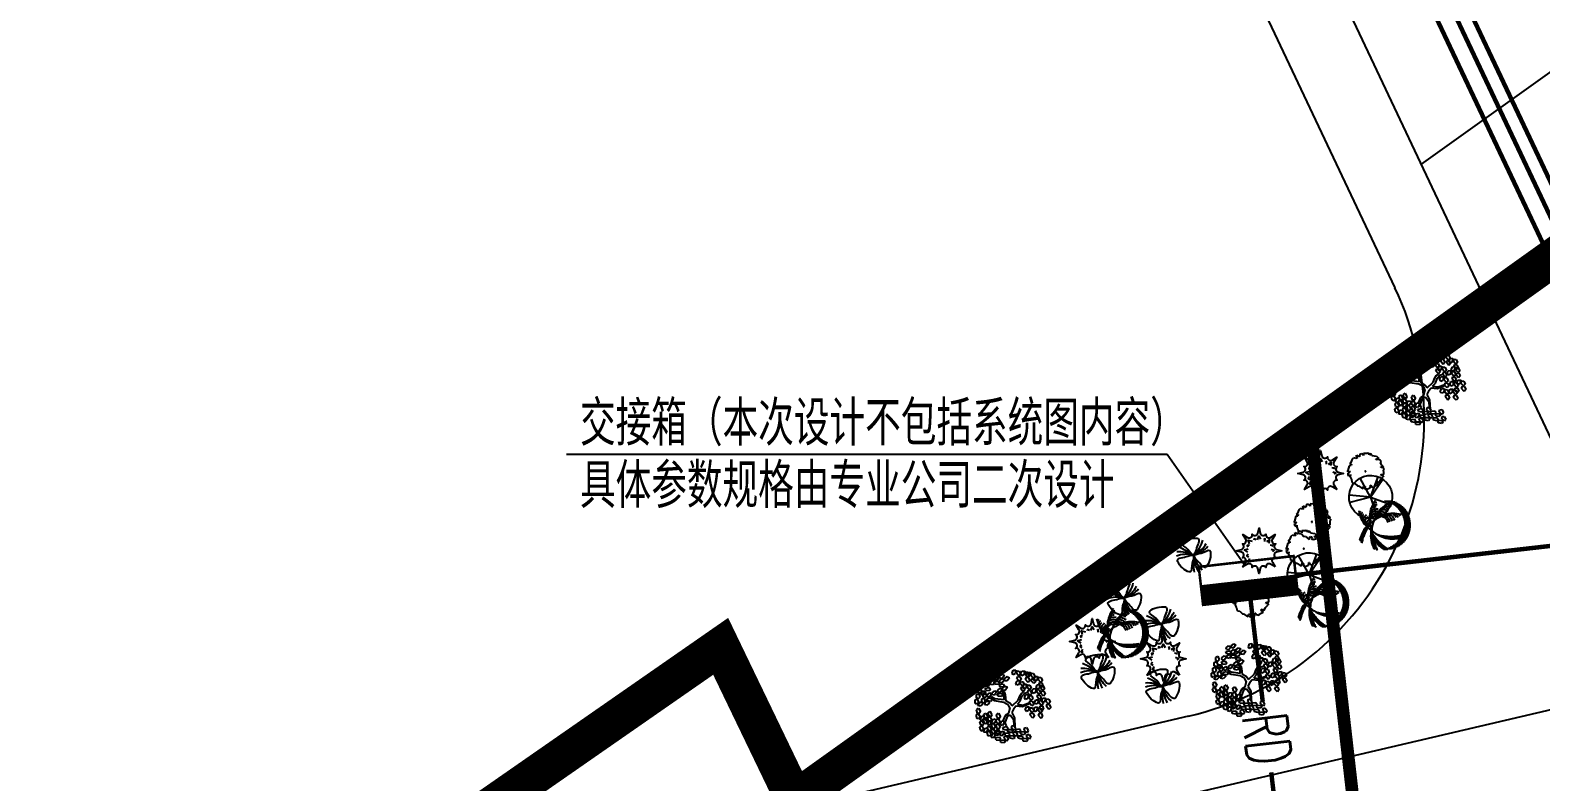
# Model space of a CAD drawing. Extents: x -809667 to 586099, y 3084146 to 3634412.
# Drawn here: x 381245.3 to 381304.7, y 3084237.2 to 3084266.7 of the extents above; entities that cross this region are included whole.
import ezdxf
from ezdxf.enums import TextEntityAlignment as Align

# ---------------------------------------------------------------- set-up
doc = ezdxf.new("R2010")
doc.units = 0
doc.header["$LTSCALE"] = 0.5
doc.header["$PDSIZE"] = 0.2
doc.linetypes.add('CONTINOUS', pattern=[0])
doc.layers.get('0').update_dxf_attribs({"linetype": 'CONTINUOUS'})
for name, color, linetype in [('A-S-TREE', 95, 'CONTINUOUS'), ('DIM-箱柜', 3, 'CONTINUOUS'), ('DIM-通讯', 3, 'CONTINUOUS'), ('EQUIP-箱柜', 3, 'CONTINUOUS'), ('TREE', 3, 'CONTINUOUS'), ('WIRE-动力', 2, 'CONTINUOUS'), ('WIRE-照明', 1, 'CONTINUOUS'), ('WIRE-通讯', 4, 'CONTINUOUS'), ('乔木', 84, 'CONTINUOUS'), ('文字', 7, 'CONTINUOUS'), ('树木', 94, 'CONTINUOUS')]:
    doc.layers.add(name, color=color, linetype=linetype)
doc.styles.add('_TEL_DIM', font='SIMPLEX', dxfattribs={"width": 0.8, "height": 3.5, "bigfont": 'HZTXT'})

# ---------------------------------------------------------------- blocks, each defined once
blk = doc.blocks.new('幌伞枫')
at = {"layer": '乔木', "color": 0}
for p, q in [((-677, 937), (-604, 995)), ((-670, 878), (-677, 937)), ((-604, 995), (-531, 966)), ((-531, 966), (-604, 870)), ((-531, 995), (-450, 1054)), ((-523, 937), (-531, 995)), ((-450, 929), (-523, 937)), ((-450, 1054), (-384, 1025)), ((-384, 1025), (-450, 929)), ((-384, 870), (-303, 937)), ((-303, 937), (-237, 900)), ((-9, 966), (27, 1054)), ((20, 915), (-9, 966)), ((86, 944), (20, 915)), ((27, 1054), (101, 1061)), ((101, 1061), (86, 944)), ((123, 966), (145, 1032)), ((196, 878), (123, 966)), ((145, 1032), (203, 1025)), ((247, 937), (196, 878)), ((203, 1025), (247, 937)), ((247, 937), (284, 1025)), ((284, 885), (247, 937)), ((284, 1025), (365, 1032)), ((350, 915), (284, 885)), ((365, 1032), (350, 915)), ((380, 937), (409, 1003)), ((460, 848), (380, 937)), ((409, 1003), (468, 995)), ((424, 900), (460, 988)), ((460, 988), (534, 995)), ((468, 995), (504, 900)), ((534, 995), (519, 878)), ((556, 900), (578, 966)), ((578, 966), (636, 959)), ((636, 959), (681, 870)), ((-1037, 489), (-971, 525)), ((-1037, 393), (-1037, 489)), ((-993, 643), (-927, 680)), ((-993, 548), (-993, 643)), ((-942, 518), (-993, 548)), ((-971, 525), (-934, 408)), ((-890, 570), (-942, 518)), ((-927, 680), (-890, 570)), ((-817, 518), (-699, 533)), ((-795, 445), (-817, 518)), ((-810, 628), (-736, 687)), ((-802, 570), (-810, 628)), ((-736, 562), (-802, 570)), ((-736, 687), (-663, 658)), ((-663, 658), (-736, 562)), ((-699, 533), (-663, 474)), ((-663, 474), (-699, 430)), ((-685, 826), (-567, 841)), ((-663, 753), (-685, 826)), ((-604, 870), (-670, 878)), ((-567, 738), (-663, 753)), ((-663, 687), (-582, 746)), ((-655, 628), (-663, 687)), ((-582, 614), (-655, 628)), ((-582, 746), (-516, 716)), ((-516, 716), (-582, 614)), ((-567, 841), (-531, 782)), ((-531, 782), (-567, 738)), ((-545, 709), (-428, 724)), ((-523, 636), (-545, 709)), ((-531, 819), (-457, 878)), ((-523, 760), (-531, 819)), ((-457, 746), (-523, 760)), ((-421, 621), (-523, 636)), ((-457, 878), (-391, 848)), ((-391, 848), (-457, 746)), ((-443, 452), (-369, 518)), ((-428, 724), (-384, 665)), ((-384, 665), (-421, 621)), ((-391, 628), (-274, 643)), ((-369, 555), (-391, 628)), ((-377, 819), (-384, 870)), ((-384, 738), (-310, 804)), ((-377, 680), (-384, 738)), ((-310, 804), (-377, 819)), ((-310, 672), (-377, 680)), ((-274, 548), (-369, 555)), ((-369, 518), (-296, 481)), ((-296, 481), (-369, 386)), ((-222, 377), (-311, 462)), ((-237, 900), (-310, 804)), ((-310, 804), (-237, 768)), ((-237, 768), (-310, 672)), ((-296, 511), (-215, 577)), ((-288, 452), (-296, 511)), ((-274, 643), (-237, 592)), ((-237, 592), (-274, 548)), ((-237, 797), (-156, 863)), ((-230, 738), (-237, 797)), ((-156, 731), (-230, 738)), ((-215, 577), (-149, 540)), ((-149, 540), (-215, 445)), ((-156, 863), (-90, 826)), ((-90, 826), (-156, 731)), ((108, 650), (145, 738)), ((137, 599), (108, 650)), ((137, 804), (167, 870)), ((211, 716), (137, 804)), ((203, 628), (137, 599)), ((145, 738), (218, 746)), ((167, 870), (225, 863)), ((218, 746), (203, 628)), ((262, 775), (211, 716)), ((225, 863), (262, 775)), ((240, 650), (262, 716)), ((313, 562), (240, 650)), ((255, 489), (284, 555)), ((328, 401), (255, 489)), ((262, 716), (321, 709)), ((284, 555), (336, 548)), ((306, 540), (350, 636)), ((343, 496), (306, 540)), ((365, 621), (313, 562)), ((321, 709), (365, 621)), ((380, 459), (328, 401)), ((336, 548), (380, 459)), ((409, 518), (343, 496)), ((350, 636), (424, 636)), ((402, 775), (424, 841)), ((475, 687), (402, 775)), ((424, 636), (409, 518)), ((453, 848), (424, 900)), ((424, 841), (482, 834)), ((446, 548), (468, 606)), ((519, 452), (446, 548)), ((519, 878), (453, 848)), ((504, 900), (460, 848)), ((468, 606), (526, 599)), ((526, 746), (475, 687)), ((482, 834), (526, 746)), ((570, 511), (519, 452)), ((526, 599), (570, 511)), ((629, 812), (556, 900)), ((570, 738), (600, 804)), ((644, 650), (570, 738)), ((592, 408), (629, 496)), ((600, 804), (658, 797)), ((681, 870), (629, 812)), ((629, 496), (710, 503)), ((695, 709), (644, 650)), ((651, 775), (688, 863)), ((681, 724), (651, 775)), ((658, 797), (695, 709)), ((747, 753), (681, 724)), ((688, 863), (761, 870)), ((710, 503), (695, 386)), ((717, 525), (754, 614)), ((747, 481), (717, 525)), ((725, 408), (754, 474)), ((761, 870), (747, 753)), ((813, 503), (747, 481)), ((754, 614), (827, 621)), ((754, 474), (813, 467)), ((783, 775), (805, 841)), ((857, 687), (783, 775)), ((798, 614), (827, 680)), ((871, 525), (798, 614)), ((805, 841), (864, 834)), ((827, 621), (813, 503)), ((813, 467), (849, 371)), ((827, 680), (886, 672)), ((849, 525), (871, 592)), ((923, 437), (849, 525)), ((908, 746), (857, 687)), ((864, 834), (908, 746)), ((871, 592), (930, 584)), ((923, 584), (871, 525)), ((886, 672), (923, 584)), ((974, 496), (923, 437)), ((930, 584), (974, 496)), ((-1125, 166), (-1059, 195)), ((-1125, 63), (-1125, 166)), ((-1074, 34), (-1125, 63)), ((-1081, 320), (-1015, 357)), ((-1081, 217), (-1081, 320)), ((-1030, 188), (-1081, 217)), ((-1022, 85), (-1074, 34)), ((-1059, 195), (-1022, 85)), ((-1044, -10), (-986, 92)), ((-986, 364), (-1037, 393)), ((-978, 239), (-1030, 188)), ((-1015, 357), (-978, 239)), ((-934, 408), (-986, 364)), ((-986, 92), (-912, 92)), ((-898, 34), (-971, -32)), ((-956, 320), (-898, 423)), ((-883, 291), (-956, 320)), ((-927, 195), (-861, 225)), ((-927, 92), (-927, 195)), ((-876, 63), (-927, 92)), ((-912, 92), (-898, 34)), ((-898, 423), (-824, 423)), ((-883, 349), (-817, 386)), ((-810, 364), (-883, 291)), ((-883, 247), (-883, 349)), ((-832, 217), (-883, 247)), ((-824, 114), (-876, 63)), ((-861, 225), (-824, 114)), ((-846, 19), (-788, 122)), ((-773, -3), (-846, 19)), ((-780, 269), (-832, 217)), ((-824, 423), (-810, 364)), ((-817, 386), (-780, 269)), ((-699, 430), (-795, 445)), ((-788, 122), (-714, 122)), ((-773, 203), (-655, 217)), ((-751, 129), (-773, 203)), ((-699, 63), (-773, -3)), ((-758, 313), (-685, 371)), ((-751, 254), (-758, 313)), ((-685, 247), (-751, 254)), ((-648, 114), (-751, 129)), ((-714, 122), (-699, 63)), ((-685, 371), (-619, 342)), ((-619, 342), (-685, 247)), ((-655, 217), (-611, 158)), ((-611, 158), (-648, 114)), ((-531, 129), (-641, 203)), ((-531, 195), (-633, 254)), ((-611, 371), (-531, 430)), ((-604, 313), (-611, 371)), ((-538, 305), (-604, 313)), ((-465, 401), (-538, 305)), ((-531, 430), (-465, 401)), ((-252, 158), (-531, 195)), ((-259, 85), (-531, 129)), ((-457, 342), (-332, 364)), ((-428, 276), (-457, 342)), ((-435, 393), (-443, 452)), ((-369, 386), (-435, 393)), ((-332, 261), (-428, 276)), ((-332, 364), (-296, 305)), ((-296, 305), (-332, 261)), ((-257, 346), (-327, 441)), ((-215, 445), (-288, 452)), ((-112, 4), (-259, 85)), ((-252, 158), (-257, 346)), ((-206, 307), (-222, 377)), ((-188, 124), (-206, 307)), ((-76, 63), (-188, 124)), ((-76, -84), (-112, 4)), ((-9, -18), (-76, 63)), ((-9, -18), (174, 151)), ((152, 26), (240, 122)), ((152, 26), (318, 4)), ((174, 151), (225, 276)), ((225, 276), (277, 357)), ((240, 122), (291, 261)), ((277, 357), (336, 393)), ((291, 261), (372, 364)), ((295, -42), (527, 53)), ((318, 4), (524, 78)), ((336, 393), (344, 419)), ((365, 225), (402, 313)), ((402, 173), (365, 225)), ((372, 364), (468, 393)), ((402, 313), (482, 320)), ((468, 203), (402, 173)), ((460, 386), (490, 452)), ((534, 291), (460, 386)), ((482, 320), (468, 203)), ((490, 452), (541, 445)), ((497, 225), (526, 291)), ((570, 136), (497, 225)), ((519, 63), (541, 129)), ((592, -25), (519, 63)), ((526, 291), (585, 283)), ((585, 349), (534, 291)), ((541, 445), (585, 349)), ((541, 129), (600, 122)), ((622, 188), (570, 136)), ((585, 283), (622, 188)), ((629, 357), (592, 408)), ((644, 34), (592, -25)), ((600, 122), (644, 34)), ((695, 386), (629, 357)), ((673, 70), (710, 166)), ((703, 26), (673, 70)), ((769, 48), (703, 26)), ((710, 166), (783, 166)), ((798, 320), (725, 408)), ((747, 247), (769, 313)), ((820, 158), (747, 247)), ((769, 313), (827, 305)), ((783, 166), (769, 48)), ((849, 371), (798, 320)), ((805, 78), (827, 144)), ((879, -18), (805, 78)), ((871, 217), (820, 158)), ((827, 305), (871, 217)), ((827, 144), (886, 136)), ((864, 364), (893, 430)), ((937, 276), (864, 364)), ((879, 122), (923, 210)), ((915, 78), (879, 122)), ((930, 41), (879, -18)), ((886, 136), (930, 41)), ((893, 430), (952, 423)), ((981, 100), (915, 78)), ((923, 210), (996, 217)), ((989, 335), (937, 276)), ((952, 423), (989, 335)), ((996, 217), (981, 100)), ((1011, 122), (1040, 188)), ((1092, 34), (1011, 122)), ((1033, -40), (1055, 26)), ((1040, 188), (1099, 180)), ((1055, 26), (1114, 19)), ((1143, 92), (1092, 34)), ((1099, 180), (1143, 92)), ((1114, 19), (1158, -69)), ((-1089, -304), (-1030, -253)), ((-1067, -399), (-1089, -304)), ((-1081, -142), (-1022, -91)), ((-1052, -238), (-1081, -142)), ((-1008, -414), (-1067, -399)), ((-1000, -253), (-1052, -238)), ((-971, -32), (-1044, -10)), ((-1030, -253), (-971, -355)), ((-1022, -91), (-964, -194)), ((-971, -355), (-1008, -414)), ((-964, -194), (-1000, -253)), ((-971, -451), (-934, -341)), ((-898, -465), (-971, -451)), ((-934, -341), (-868, -326)), ((-839, -377), (-898, -465)), ((-876, -443), (-817, -399)), ((-846, -539), (-876, -443)), ((-868, -326), (-839, -377)), ((-861, -282), (-802, -238)), ((-839, -385), (-861, -282)), ((-780, -399), (-839, -385)), ((-817, -399), (-758, -502)), ((-802, -238), (-744, -341)), ((-744, -341), (-780, -399)), ((-744, -392), (-685, -341)), ((-722, -487), (-744, -392)), ((-736, -231), (-677, -179)), ((-707, -326), (-736, -231)), ((-655, -348), (-707, -326)), ((-685, -341), (-626, -443)), ((-677, -179), (-619, -289)), ((-626, -443), (-663, -502)), ((-619, -289), (-655, -348)), ((-626, -539), (-589, -429)), ((-589, -429), (-523, -414)), ((-523, -414), (-494, -465)), ((-487, -451), (-428, -399)), ((-465, -546), (-487, -451)), ((-479, -289), (-421, -245)), ((-457, -385), (-479, -289)), ((-399, -407), (-457, -385)), ((-428, -399), (-369, -510)), ((-421, -245), (-362, -348)), ((-362, -348), (-399, -407)), ((-215, -311), (-285, -477)), ((-156, -341), (-230, -532)), ((-120, -253), (-215, -311)), ((-61, -304), (-156, -341)), ((-76, -84), (-120, -253)), ((-61, -304), (38, -431)), ((42, -98), (-20, -221)), ((-20, -221), (62, -380)), ((-9, -18), (-9, -18)), ((-9, -18), (-9, -18)), ((-9, -18), (-9, -18)), ((-9, -18), (-9, -18)), ((-9, -18), (-9, -18)), ((-9, -18), (-9, -18)), ((-9, -18), (-9, -18)), ((-9, -18), (-9, -18)), ((-9, -18), (-9, -18)), ((-9, -18), (-9, -18)), ((-9, -18), (-9, -18)), ((-9, -18), (-9, -18)), ((-9, -18), (-9, -18)), ((-9, -18), (-9, -18)), ((-9, -18), (-9, -18)), ((-9, -18), (-9, -18)), ((-9, -18), (-9, -18)), ((-9, -18), (-9, -18)), ((-9, -18), (-9, -18)), ((-9, -18), (-9, -18)), ((-9, -18), (-9, -18)), ((-9, -18), (-9, -18)), ((-9, -18), (-9, -18)), ((-9, -18), (-9, -18)), ((-9, -18), (-9, -18)), ((-9, -18), (-9, -18)), ((-9, -18), (-9, -18)), ((-9, -18), (-9, -18)), ((-9, -18), (-9, -18)), ((-9, -18), (-9, -18)), ((-9, -18), (-9, -18)), ((-9, -18), (-9, -18)), ((-9, -18), (-9, -18)), ((-9, -18), (-9, -18)), ((-9, -18), (-9, -18)), ((-9, -18), (-9, -18)), ((-9, -18), (-9, -18)), ((-9, -18), (-9, -18)), ((-9, -18), (-9, -18)), ((-9, -18), (-9, -18)), ((38, -431), (49, -612)), ((42, -98), (109, -22)), ((62, -380), (79, -664)), ((109, -22), (295, -42)), ((387, -142), (424, -47)), ((424, -187), (387, -142)), ((424, -47), (504, -47)), ((490, -165), (424, -187)), ((504, -47), (490, -165)), ((519, -135), (548, -76)), ((592, -231), (519, -135)), ((541, -297), (563, -231)), ((614, -392), (541, -297)), ((548, -76), (607, -84)), ((563, -231), (622, -238)), ((644, -172), (592, -231)), ((607, -84), (644, -172)), ((666, -333), (614, -392)), ((622, -238), (666, -333)), ((644, -150), (681, -62)), ((673, -201), (644, -150)), ((739, -172), (673, -201)), ((681, -62), (754, -54)), ((754, -54), (739, -172)), ((776, -150), (805, -84)), ((849, -238), (776, -150)), ((791, -311), (820, -245)), ((871, -399), (791, -311)), ((805, -84), (857, -91)), ((820, -84), (849, -18)), ((893, -172), (820, -84)), ((820, -245), (879, -253)), ((849, -18), (908, -25)), ((901, -187), (849, -238)), ((857, -91), (901, -187)), ((915, -341), (871, -399)), ((879, -253), (915, -341)), ((945, -120), (893, -172)), ((908, -25), (945, -120)), ((1106, -128), (1033, -40)), ((1158, -69), (1106, -128)), ((-986, -664), (-927, -620)), ((-964, -759), (-986, -664)), ((-978, -502), (-920, -458)), ((-956, -598), (-978, -502)), ((-912, -781), (-964, -759)), ((-898, -620), (-956, -598)), ((-927, -620), (-868, -722)), ((-920, -458), (-861, -561)), ((-868, -722), (-912, -781)), ((-861, -561), (-898, -620)), ((-868, -818), (-832, -700)), ((-795, -825), (-868, -818)), ((-795, -561), (-846, -539)), ((-832, -700), (-766, -686)), ((-758, -502), (-795, -561)), ((-744, -744), (-795, -825)), ((-766, -686), (-744, -744)), ((-766, -825), (-699, -774)), ((-736, -921), (-766, -825)), ((-751, -598), (-714, -480)), ((-677, -605), (-751, -598)), ((-751, -664), (-692, -620)), ((-729, -759), (-751, -664)), ((-670, -781), (-729, -759)), ((-663, -502), (-722, -487)), ((-714, -480), (-648, -465)), ((-699, -774), (-641, -884)), ((-692, -620), (-633, -722)), ((-641, -884), (-685, -935)), ((-626, -524), (-677, -605)), ((-633, -722), (-670, -781)), ((-648, -465), (-626, -524)), ((-641, -972), (-604, -862)), ((-633, -752), (-575, -708)), ((-611, -847), (-633, -752)), ((-553, -554), (-626, -539)), ((-626, -590), (-567, -546)), ((-597, -693), (-626, -590)), ((-553, -869), (-611, -847)), ((-604, -862), (-538, -847)), ((-545, -708), (-597, -693)), ((-575, -708), (-516, -810)), ((-567, -546), (-509, -649)), ((-516, -899), (-567, -987)), ((-494, -465), (-553, -554)), ((-516, -810), (-553, -869)), ((-509, -649), (-545, -708)), ((-538, -847), (-516, -899)), ((-516, -906), (-479, -788)), ((-443, -913), (-516, -906)), ((-494, -766), (-435, -715)), ((-472, -862), (-494, -766)), ((-487, -605), (-428, -554)), ((-457, -700), (-487, -605)), ((-479, -788), (-413, -781)), ((-413, -877), (-472, -862)), ((-413, -568), (-465, -546)), ((-406, -722), (-457, -700)), ((-384, -832), (-443, -913)), ((-435, -715), (-377, -818)), ((-428, -554), (-369, -664)), ((-369, -510), (-413, -568)), ((-413, -781), (-384, -832)), ((-377, -818), (-413, -877)), ((-369, -664), (-406, -722)), ((-377, -913), (-340, -803)), ((-369, -598), (-332, -487)), ((-296, -612), (-369, -598)), ((-340, -803), (-274, -788)), ((-332, -487), (-266, -473)), ((-244, -840), (-303, -928)), ((-244, -524), (-296, -612)), ((-288, -664), (-171, -649)), ((-266, -737), (-288, -664)), ((-274, -788), (-244, -840)), ((-266, -473), (-244, -524)), ((-171, -752), (-266, -737)), ((-230, -532), (-186, -627)), ((-230, -847), (-112, -840)), ((-208, -921), (-230, -847)), ((-171, -649), (-127, -708)), ((-127, -708), (-171, -752)), ((-142, -737), (-24, -730)), ((-127, -810), (-142, -737)), ((-24, -832), (-127, -810)), ((-112, -840), (-76, -891)), ((-76, -891), (-112, -935)), ((-24, -686), (-9, -620)), ((64, -766), (-24, -686)), ((-24, -730), (13, -788)), ((13, -788), (-24, -832)), ((-9, -620), (49, -612)), ((27, -869), (42, -803)), ((115, -950), (27, -869)), ((42, -803), (101, -803)), ((49, -612), (101, -700)), ((101, -700), (64, -766)), ((93, -730), (218, -715)), ((115, -803), (93, -730)), ((101, -803), (159, -884)), ((218, -818), (115, -803)), ((159, -884), (115, -950)), ((218, -715), (255, -774)), ((255, -774), (218, -818)), ((240, -803), (358, -796)), ((262, -877), (240, -803)), ((358, -891), (262, -877)), ((358, -752), (372, -686)), ((446, -832), (358, -752)), ((358, -796), (394, -847)), ((394, -847), (358, -891)), ((372, -686), (431, -678)), ((431, -678), (482, -766)), ((431, -950), (446, -884)), ((482, -766), (446, -832)), ((446, -884), (504, -884)), ((504, -884), (556, -965)), ((-685, -935), (-736, -921)), ((-567, -987), (-641, -972)), ((-509, -979), (-391, -965)), ((-487, -1053), (-509, -979)), ((-391, -1067), (-487, -1053)), ((-391, -965), (-354, -1023)), ((-354, -1023), (-391, -1067)), ((-303, -928), (-377, -913)), ((-362, -1053), (-244, -1045)), ((-347, -1126), (-362, -1053)), ((-244, -1141), (-347, -1126)), ((-252, -1001), (-230, -935)), ((-164, -1082), (-252, -1001)), ((-244, -1045), (-208, -1097)), ((-208, -1097), (-244, -1141)), ((-230, -935), (-178, -928)), ((-112, -935), (-208, -921)), ((-178, -928), (-120, -1016)), ((-120, -1016), (-164, -1082)), ((-90, -921), (27, -913)), ((-68, -994), (-90, -921)), ((27, -1016), (-68, -994)), ((27, -913), (71, -972)), ((71, -972), (27, -1016)), ((167, -928), (284, -921)), ((189, -1001), (167, -928)), ((284, -1023), (189, -1001)), ((284, -921), (328, -979)), ((328, -979), (284, -1023)), ((313, -1009), (431, -994)), ((328, -1082), (313, -1009)), ((431, -1097), (328, -1082)), ((519, -1031), (431, -950)), ((431, -994), (468, -1053)), ((468, -1053), (431, -1097)), ((556, -965), (519, -1031))]:
    blk.add_line(p, q, dxfattribs=at)
blk = doc.blocks.new('TREE1')
at = {"layer": 'A-S-TREE', "color": 0}
for p, q in [((-50, 23), (36, 4021)), ((-49, 22), (-3255, -2371)), ((-50, 23), (-3120, 2586)), ((-49, 23), (-2621, -3042)), ((-50, 23), (629, -3920)), ((-50, 23), (3590, -1636)), ((-50, 23), (3937, -304))]:
    blk.add_line(p, q, dxfattribs=at)
blk.add_ellipse((-50, 22), major_axis=(4000, 0), ratio=0.9999998, dxfattribs=at)
blk = doc.blocks.new('T-7')
at = {"layer": 'TREE', "color": 8, "ltscale": 200, "xscale": 0.4020618556701031, "yscale": 0.4020618556701031, "zscale": 0.4020618556701031, "rotation": 199.2879054791862}
blk.add_blockref('TREE1', (4, 110), dxfattribs=at)
blk = doc.blocks.new('*E54')
at = {"layer": 'TREE', "color": 0}
blk.add_ellipse((-2.37, 3.56), major_axis=(2.7, 1.39), ratio=1, start_param=0.518575, end_param=0.519414, dxfattribs=at)
blk = doc.blocks.new('A$C4C586FE1')
at = {"layer": 'TREE', "color": 0}
for p, q in [((514, 2441), (288, 2276)), ((570, 2555), (514, 2441)), ((785, 2557), (585, 2566)), ((842, 2436), (785, 2557)), ((885, 2449), (842, 2436)), ((1100, 2801), (873, 2660)), ((873, 2660), (885, 2449)), ((1294, 2743), (1193, 2819)), ((1261, 2599), (1294, 2743)), ((1389, 2617), (1261, 2599)), ((1418, 2836), (1389, 2617)), ((1787, 2660), (1418, 2836)), ((1875, 2686), (1787, 2660)), ((2108, 2532), (1875, 2686)), ((2261, 2516), (2108, 2532)), ((2273, 2551), (2261, 2516)), ((2411, 2297), (2336, 2500)), ((173, 1443), (0, 1425)), ((0, 1425), (27, 1279)), ((6, 1547), (198, 1550)), ((171, 1878), (16, 1628)), ((27, 1279), (67, 1102)), ((208, 2079), (171, 1878)), ((198, 1550), (173, 1443)), ((330, 2136), (208, 2079)), ((288, 2276), (288, 2250)), ((288, 2250), (484, 2157)), ((422, 2031), (330, 2136)), ((484, 2157), (422, 2031)), ((2434, 2275), (2411, 2297)), ((2565, 2086), (2434, 2275)), ((2577, 1905), (2565, 2086)), ((2688, 2051), (2577, 1905)), ((2632, 1202), (2788, 1244)), ((2635, 1086), (2632, 1202)), ((2666, 1735), (2772, 1843)), ((2724, 1646), (2666, 1735)), ((2799, 1744), (2724, 1646)), ((2788, 1244), (2821, 1629)), ((67, 988), (67, 1102)), ((67, 988), (157, 906)), ((335, 852), (122, 842)), ((123, 841), (320, 727)), ((157, 906), (291, 931)), ((291, 931), (335, 852)), ((320, 727), (414, 564)), ((414, 564), (369, 464)), ((513, 326), (783, 402)), ((827, 368), (610, 253)), ((783, 402), (827, 368)), ((1176, 133), (821, 132)), ((1176, 133), (1302, 10)), ((1302, 10), (1413, 132)), ((1413, 132), (1432, 0)), ((1540, 5), (1587, 59)), ((1587, 59), (1859, 85)), ((1826, 254), (2000, 124)), ((1859, 85), (1826, 254)), ((2130, 415), (2352, 350)), ((2132, 192), (2130, 415)), ((2275, 501), (2371, 599)), ((2419, 413), (2275, 501)), ((2371, 599), (2563, 580)), ((2775, 1105), (2635, 1086)), ((2643, 702), (2702, 978)), ((2702, 978), (2775, 1105))]:
    blk.add_line(p, q, dxfattribs=at)
at = {"layer": 'TREE', "color": 0, "extrusion": (0, 0, -1)}
for major_axis, start_param, end_param in [((1003, 1003), -1.4266291, -1.4132158), ((1003, 1003), -1.0118049, -0.9451144), ((1003, 1003), -0.1392478, -0.0819607), ((1003, 1003), 4.0179908, 4.0754248), ((839, 1144), 0.475418, 0.6338348), ((1003, 1003), 0.553886, 0.636541), ((839, 1143), 3.2004333, 3.3408831), ((839, 1144), 2.942836, 3.1151568), ((1003, 1003), 2.2703374, 2.3464274), ((1003, 1003), 1.8291007, 1.9341647), ((1003, 1003), 1.5734012, 1.6381533), ((1003, 1003), 1.3149332, 1.4176353)]:
    blk.add_ellipse((1418, 1418), major_axis=major_axis, ratio=1, start_param=start_param, end_param=end_param, dxfattribs=at)
at = {"layer": 'TREE', "color": 0, "linetype": 'Continuous'}
for start_param, end_param in [(0.0134102, 3.1550028), (3.1550028, 6.2965955)]:
    blk.add_ellipse((1466, 1447), major_axis=(19.2, 19.2), ratio=1, start_param=start_param, end_param=end_param, dxfattribs=at)
at = {"layer": 'TREE', "color": 8, "linetype": 'CONTINOUS', "extrusion": (0, 0, -1), "xscale": 467.4085850556439, "yscale": 467.4085850556439, "zscale": -467.4085850556439, "rotation": 278.9250190116231}
blk.add_blockref('*E54', (-2893, 66), dxfattribs=at)
blk = doc.blocks.new('红枫')
at = {"color": 0}
blk.add_lwpolyline([(1297, -1371), (924, -1143, 0.6654953), (552, -1412, 0.6654953), (98, -1485), (-4, -1910), (-107, -1485, 0.6654953), (-561, -1412, 0.6654953), (-933, -1143), (-1306, -1371), (-1078, -998, 0.6654953), (-1348, -625, 0.6654953), (-1420, -172), (-1845, -69), (-1420, 34, 0.6654953), (-1348, 487, 0.6654953), (-1078, 859), (-1306, 1233), (-933, 1005, 0.6654953), (-561, 1274, 0.6654953), (-107, 1347), (-4, 1772), (98, 1347, 0.6654953), (552, 1274, 0.6654953), (924, 1005), (1297, 1233), (1069, 859, 0.6654953), (1339, 487, 0.6654953), (1411, 34), (1836, -69), (1411, -172, 0.6654953), (1339, -625, 0.6654953), (1069, -998)], format="xyb", close=True, dxfattribs=at)
blk.add_lwpolyline([(1297, -1371), (924, -1143, 0.6654953), (552, -1412, 0.6654953), (98, -1485), (-4, -1910), (-107, -1485, 0.6654953), (-561, -1412, 0.6654953), (-933, -1143), (-1306, -1371), (-1078, -998, 0.6654953), (-1348, -625, 0.6654953), (-1420, -172), (-1845, -69), (-1420, 34, 0.6654953), (-1348, 487, 0.6654953), (-1078, 859), (-1306, 1233), (-933, 1005, 0.6654953), (-561, 1274, 0.6654953), (-107, 1347), (-4, 1772), (98, 1347, 0.6654953), (552, 1274, 0.6654953), (924, 1005), (1297, 1233), (1069, 859, 0.6654953), (1339, 487, 0.6654953), (1411, 34), (1836, -69), (1411, -172, 0.6654953), (1339, -625, 0.6654953), (1069, -998)], format="xyb", close=True, dxfattribs=at)
for points in [[(-885, 61), (-1188, -9), (-931, -172)], [(-783, 372), (-962, 364), (-908, 217)], [(-783, 497), (-869, 784), (-550, 714)], [(-231, 823), (-394, 901), (-417, 777)], [(-137, 808), (-20, 1111), (120, 855)], [(462, 676), (478, 886), (369, 808)], [(618, 676), (836, 808), (797, 528)], [(891, 411), (1085, 388), (1023, 271)], [(968, 69), (1218, -32), (1085, -141)], [(-892, -336), (-994, -484), (-846, -561)], [(-783, -678), (-892, -911), (-737, -896)]]:
    blk.add_lwpolyline(points, dxfattribs=at)
blk = doc.blocks.new('03')
at = {"layer": '树木', "color": 0}
for p, q in [((-0.186, 1.489), (-0.329, 1.199)), ((-0.148, 1.496), (-0.291, 1.208)), ((-0.112, 1.503), (-0.254, 1.215)), ((-0.076, 1.508), (-0.218, 1.221)), ((-0.04, 1.512), (-0.182, 1.225)), ((-0.005, 1.516), (-0.147, 1.229)), ((0.029, 1.518), (-0.112, 1.231)), ((0.063, 1.519), (-0.078, 1.232)), ((0.097, 1.519), (-0.045, 1.233)), ((0.13, 1.518), (-0.011, 1.232)), ((0.163, 1.516), (0.021, 1.231)), ((0.195, 1.513), (0.054, 1.229)), ((0.227, 1.51), (0.086, 1.225)), ((0.258, 1.506), (0.117, 1.221)), ((0.289, 1.501), (0.148, 1.217)), ((0.32, 1.495), (0.179, 1.211)), ((0.35, 1.488), (0.209, 1.205)), ((-0.875, 1.043), (-1.045, 0.699)), ((-0.794, 1.14), (-0.951, 0.823)), ((-0.728, 1.204), (-0.881, 0.896)), ((-0.86, 0.779), (-0.766, 0.877)), ((-0.67, 1.254), (-0.82, 0.951)), ((-0.769, 0.724), (-0.755, 0.744)), ((-0.616, 1.295), (-0.765, 0.994)), ((-0.755, 0.744), (-0.737, 0.761)), ((-0.737, 0.761), (-0.713, 0.779)), ((-0.566, 1.329), (-0.714, 1.031)), ((-0.713, 0.779), (-0.683, 0.8)), ((-0.518, 1.358), (-0.665, 1.062)), ((-0.472, 1.383), (-0.618, 1.088)), ((-0.428, 1.405), (-0.573, 1.111)), ((-0.385, 1.424), (-0.53, 1.131)), ((-0.343, 1.441), (-0.488, 1.149)), ((-0.303, 1.456), (-0.447, 1.164)), ((-0.263, 1.468), (-0.407, 1.178)), ((-0.224, 1.479), (-0.367, 1.189)), ((-0.337, 0.801), (-0.289, 0.833)), ((-0.302, 0.9), (-0.254, 0.932)), ((-0.289, 0.833), (-0.251, 0.857)), ((-0.271, 0.733), (-0.237, 0.751)), ((-0.254, 0.932), (-0.216, 0.957)), ((-0.251, 0.857), (-0.221, 0.874)), ((-0.237, 0.751), (-0.198, 0.763)), ((-0.221, 0.874), (-0.196, 0.885)), ((-0.216, 0.957), (-0.187, 0.974)), ((-0.198, 0.763), (-0.148, 0.77)), ((-0.197, 1.084), (-0.062, 1.101)), ((-0.196, 0.885), (-0.172, 0.891)), ((-0.187, 0.974), (-0.161, 0.985)), ((-0.172, 0.891), (-0.147, 0.893)), ((-0.161, 0.985), (-0.138, 0.991)), ((-0.148, 0.77), (-0.082, 0.775)), ((-0.147, 0.893), (-0.118, 0.892)), ((-0.138, 0.991), (-0.113, 0.992)), ((-0.118, 0.892), (-0.081, 0.889)), ((-0.113, 0.992), (-0.083, 0.991)), ((-0.083, 0.991), (-0.047, 0.988)), ((-0.082, 0.775), (0.003, 0.779)), ((0.38, 1.481), (0.239, 1.198)), ((0.409, 1.473), (0.269, 1.19)), ((0.438, 1.464), (0.298, 1.182)), ((0.467, 1.455), (0.327, 1.173)), ((0.496, 1.445), (0.356, 1.163)), ((0.524, 1.434), (0.384, 1.152)), ((0.552, 1.423), (0.412, 1.141)), ((0.579, 1.411), (0.44, 1.129)), ((0.606, 1.398), (0.467, 1.117)), ((0.633, 1.384), (0.494, 1.104)), ((0.66, 1.37), (0.521, 1.09)), ((0.686, 1.355), (0.547, 1.075)), ((0.712, 1.34), (0.573, 1.06)), ((0.737, 1.324), (0.598, 1.044)), ((0.762, 1.307), (0.624, 1.028)), ((0.787, 1.289), (0.649, 1.01)), ((0.811, 1.271), (0.673, 0.992)), ((0.835, 1.252), (0.697, 0.974)), ((0.859, 1.233), (0.721, 0.954)), ((0.883, 1.212), (0.745, 0.934)), ((0.906, 1.191), (0.768, 0.913)), ((0.928, 1.169), (0.791, 0.892)), ((0.95, 1.146), (0.813, 0.869)), ((0.972, 1.123), (0.835, 0.846)), ((0.994, 1.098), (0.857, 0.822)), ((1.015, 1.073), (0.878, 0.797)), ((1.035, 1.047), (0.899, 0.771)), ((1.055, 1.02), (0.919, 0.744)), ((1.075, 0.992), (0.939, 0.717)), ((1.094, 0.963), (0.958, 0.688)), ((1.112, 0.933), (0.977, 0.658)), ((1.13, 0.902), (0.995, 0.628)), ((1.148, 0.869), (1.012, 0.596)), ((1.165, 0.835), (1.029, 0.562)), ((1.181, 0.8), (1.046, 0.528)), ((1.196, 0.764), (1.061, 0.492)), ((-1.175, 0.191), (-1.137, 0.321)), ((-1.07, 0.184), (-1.066, 0.208)), ((-1.07, 0.157), (-1.07, 0.184)), ((-1.066, 0.123), (-1.07, 0.157)), ((-1.066, 0.208), (-1.058, 0.232)), ((-1.059, 0.078), (-1.066, 0.123)), ((-1.048, 0.021), (-1.059, 0.078)), ((-1.058, 0.232), (-1.045, 0.259)), ((-1.045, 0.259), (-1.028, 0.291)), ((-0.992, 0.113), (-0.988, 0.137)), ((-0.992, 0.086), (-0.992, 0.113)), ((-0.988, 0.052), (-0.992, 0.086)), ((-0.988, 0.137), (-0.98, 0.161)), ((-0.981, 0.007), (-0.988, 0.052)), ((-0.97, -0.05), (-0.981, 0.007)), ((-0.98, 0.161), (-0.967, 0.188)), ((-0.967, 0.188), (-0.95, 0.22)), ((-0.886, 0.022), (-0.881, 0.063)), ((-0.882, -0.016), (-0.886, 0.022)), ((-0.881, 0.063), (-0.867, 0.112)), ((-0.867, 0.112), (-0.846, 0.174)), ((-0.846, 0.174), (-0.816, 0.254)), ((-0.825, 0.57), (-0.808, 0.625)), ((-0.808, 0.625), (-0.795, 0.668)), ((-0.795, 0.668), (-0.782, 0.7)), ((-0.789, 0.471), (-0.772, 0.526)), ((-0.782, 0.7), (-0.769, 0.724)), ((-0.781, -0.035), (-0.776, 0.006)), ((-0.776, 0.006), (-0.763, 0.055)), ((-0.772, 0.526), (-0.759, 0.569)), ((-0.763, 0.055), (-0.741, 0.118)), ((-0.759, 0.569), (-0.746, 0.601)), ((-0.746, 0.601), (-0.733, 0.625)), ((-0.741, 0.118), (-0.711, 0.197)), ((-0.733, 0.625), (-0.719, 0.645)), ((-0.719, 0.645), (-0.701, 0.662)), ((-0.711, 0.308), (-0.708, 0.371)), ((-0.708, 0.371), (-0.704, 0.42)), ((-0.704, 0.42), (-0.696, 0.46)), ((-0.701, 0.662), (-0.677, 0.68)), ((-0.696, 0.46), (-0.681, 0.495)), ((-0.681, 0.495), (-0.658, 0.529)), ((-0.677, 0.68), (-0.647, 0.701)), ((-0.658, 0.529), (-0.623, 0.567)), ((-0.658, -0.001), (-0.636, 0.061)), ((-0.644, 0.21), (-0.642, 0.272)), ((-0.642, 0.272), (-0.637, 0.322)), ((-0.637, 0.322), (-0.629, 0.362)), ((-0.636, 0.061), (-0.606, 0.141)), ((-0.629, 0.362), (-0.615, 0.396)), ((-0.623, 0.567), (-0.576, 0.612)), ((-0.615, 0.396), (-0.591, 0.43)), ((-0.591, 0.43), (-0.557, 0.468)), ((-0.577, 0.111), (-0.575, 0.174)), ((-0.576, 0.612), (-0.512, 0.669)), ((-0.575, 0.174), (-0.571, 0.223)), ((-0.571, 0.223), (-0.563, 0.263)), ((-0.564, -0.042), (-0.542, 0.02)), ((-0.563, 0.263), (-0.548, 0.298)), ((-0.557, 0.468), (-0.509, 0.513)), ((-0.548, 0.298), (-0.525, 0.332)), ((-0.542, 0.02), (-0.512, 0.1)), ((-0.525, 0.332), (-0.49, 0.369)), ((-0.513, 0.031), (-0.511, 0.094)), ((-0.511, 0.094), (-0.507, 0.143)), ((-0.509, 0.513), (-0.445, 0.57)), ((-0.507, 0.143), (-0.498, 0.183)), ((-0.498, 0.183), (-0.484, 0.218)), ((-0.49, 0.369), (-0.442, 0.414)), ((-0.484, 0.218), (-0.46, 0.252)), ((-0.46, 0.252), (-0.426, 0.289)), ((-0.442, 0.414), (-0.379, 0.471)), ((-0.426, 0.289), (-0.378, 0.334)), ((-0.4, 0.285), (-0.358, 0.332)), ((-0.399, 0.387), (-0.358, 0.435)), ((-0.388, 0.506), (-0.347, 0.553)), ((-0.378, 0.625), (-0.337, 0.672)), ((-0.378, 0.334), (-0.314, 0.391)), ((-0.358, 0.435), (-0.323, 0.47)), ((-0.358, 0.332), (-0.324, 0.368)), ((-0.347, 0.553), (-0.313, 0.589)), ((-0.337, 0.672), (-0.302, 0.707)), ((-0.324, 0.368), (-0.292, 0.394)), ((-0.323, 0.47), (-0.292, 0.496)), ((-0.313, 0.589), (-0.281, 0.615)), ((-0.302, 0.707), (-0.271, 0.733)), ((-0.292, 0.496), (-0.259, 0.514)), ((-0.292, 0.394), (-0.259, 0.411)), ((-0.281, 0.615), (-0.248, 0.632)), ((-0.259, 0.514), (-0.219, 0.525)), ((-0.259, 0.411), (-0.219, 0.423)), ((-0.248, 0.632), (-0.208, 0.644)), ((-0.219, 0.525), (-0.169, 0.533)), ((-0.219, 0.423), (-0.169, 0.43)), ((-0.208, 0.644), (-0.158, 0.651)), ((-0.169, 0.533), (-0.103, 0.538)), ((-0.169, 0.43), (-0.104, 0.435)), ((-0.158, 0.651), (-0.092, 0.656)), ((-0.104, 0.435), (-0.018, 0.439)), ((-0.103, 0.538), (-0.018, 0.542)), ((-0.092, 0.656), (-0.007, 0.66)), ((1.211, 0.725), (1.076, 0.454)), ((1.224, 0.685), (1.09, 0.415)), ((1.237, 0.643), (1.103, 0.373)), ((1.248, 0.599), (1.115, 0.33)), ((1.259, 0.552), (1.126, 0.284)), ((1.267, 0.502), (1.135, 0.235)), ((1.256, 0.074), (1.135, -0.17)), ((1.274, 0.449), (1.143, 0.183)), ((1.273, 0.175), (1.147, -0.078)), ((1.279, 0.391), (1.149, 0.127)), ((1.282, 0.328), (1.152, 0.066)), ((1.28, 0.257), (1.152, -0.001)), ((-0.969, -0.678), (-1.039, -0.562)), ((-0.93, -0.537), (-0.942, -0.502)), ((-0.919, -0.564), (-0.93, -0.537)), ((-0.908, -0.586), (-0.919, -0.564)), ((-0.893, -0.606), (-0.908, -0.586)), ((-0.872, -0.624), (-0.893, -0.606)), ((-0.871, -0.055), (-0.882, -0.016)), ((-0.845, -0.645), (-0.872, -0.624)), ((-0.852, -0.1), (-0.871, -0.055)), ((-0.825, -0.157), (-0.852, -0.1)), ((-0.807, -0.67), (-0.845, -0.645)), ((-0.825, -0.529), (-0.837, -0.494)), ((-0.814, -0.556), (-0.825, -0.529)), ((-0.803, -0.578), (-0.814, -0.556)), ((-0.758, -0.701), (-0.807, -0.67)), ((-0.788, -0.597), (-0.803, -0.578)), ((-0.767, -0.616), (-0.788, -0.597)), ((-0.778, -0.072), (-0.781, -0.035)), ((-0.766, -0.112), (-0.778, -0.072)), ((-0.733, -0.449), (-0.77, -0.372)), ((-0.74, -0.637), (-0.767, -0.616)), ((-0.747, -0.157), (-0.766, -0.112)), ((-0.72, -0.214), (-0.747, -0.157)), ((-0.703, -0.661), (-0.74, -0.637)), ((-0.702, -0.507), (-0.733, -0.449)), ((-0.653, -0.692), (-0.703, -0.661)), ((-0.675, -0.55), (-0.702, -0.507)), ((-0.676, -0.091), (-0.671, -0.05)), ((-0.673, -0.129), (-0.676, -0.091)), ((-0.648, -0.582), (-0.675, -0.55)), ((-0.662, -0.168), (-0.673, -0.129)), ((-0.671, -0.05), (-0.658, -0.001)), ((-0.642, -0.214), (-0.662, -0.168)), ((-0.62, -0.411), (-0.658, -0.334)), ((-0.618, -0.605), (-0.648, -0.582)), ((-0.615, -0.27), (-0.642, -0.214)), ((-0.589, -0.469), (-0.62, -0.411)), ((-0.582, -0.623), (-0.618, -0.605)), ((-0.562, -0.512), (-0.589, -0.469)), ((-0.582, -0.132), (-0.577, -0.091)), ((-0.579, -0.17), (-0.582, -0.132)), ((-0.536, -0.64), (-0.582, -0.623)), ((-0.568, -0.209), (-0.579, -0.17)), ((-0.577, -0.091), (-0.564, -0.042)), ((-0.549, -0.255), (-0.568, -0.209)), ((-0.535, -0.543), (-0.562, -0.512)), ((-0.522, -0.311), (-0.549, -0.255)), ((-0.507, -0.373), (-0.545, -0.296)), ((-0.476, -0.659), (-0.536, -0.64)), ((-0.506, -0.567), (-0.535, -0.543)), ((-0.476, -0.431), (-0.507, -0.373)), ((-0.469, -0.585), (-0.506, -0.567)), ((-0.449, -0.474), (-0.476, -0.431)), ((-0.423, -0.602), (-0.469, -0.585)), ((-0.413, -0.332), (-0.451, -0.255)), ((-0.422, -0.505), (-0.449, -0.474)), ((-0.363, -0.621), (-0.423, -0.602)), ((-0.393, -0.529), (-0.422, -0.505)), ((-0.382, -0.39), (-0.413, -0.332)), ((-0.356, -0.547), (-0.393, -0.529)), ((-0.355, -0.433), (-0.382, -0.39)), ((-0.31, -0.564), (-0.356, -0.547)), ((-0.328, -0.465), (-0.355, -0.433)), ((-0.299, -0.488), (-0.328, -0.465)), ((-0.25, -0.583), (-0.31, -0.564)), ((-0.262, -0.506), (-0.299, -0.488)), ((-0.216, -0.524), (-0.262, -0.506)), ((-0.156, -0.542), (-0.216, -0.524)), ((1.213, -0.081), (1.117, -0.275))]:
    blk.add_line(p, q, dxfattribs=at)
for centre, radius, start, end in [((1.13, 1.067), 2.01, 184.59177, 196.25179), ((0.723, 0.392), 1.136, 157.14403, 178.02471), ((1.529, 0.053), 2.01, 145.48401, 157.14403), ((-1.695, 1.287), 2.564, 344.04936, 348.91028), ((-1.525, 1.295), 2.429, 341.99961, 346.93833), ((0.455, 1.367), 2.01, 212.16698, 223.827), ((0.29, 0.822), 1.136, 196.25179, 217.13248), ((1.471, 1.716), 2.616, 217.13248, 227.84647), ((2.203, 0.341), 2.616, 178.02471, 188.7387), ((-1.525, 1.295), 2.429, 320.66259, 328.38436), ((-1.695, 1.287), 2.564, 324.07016, 331.6293), ((-0.615, 0.978), 1.543, 310.31558, 321.69699), ((-0.949, 1.103), 1.865, 321.66163, 330.58291), ((-0.255, 0.733), 1.141, 313.36984, 333.29532), ((-1.525, 1.295), 2.429, 328.38436, 336.10612), ((-1.695, 1.287), 2.564, 331.6293, 339.18844), ((-0.615, 0.978), 1.543, 321.69699, 333.0784), ((-0.949, 1.103), 1.865, 330.58291, 340.60142), ((-1.525, 1.295), 2.429, 336.10612, 341.99961), ((-1.695, 1.287), 2.564, 339.18844, 344.04936), ((-0.615, 0.978), 1.543, 333.0784, 341.8041), ((-1.037, 1.127), 2.015, 333.29532, 346.12813), ((-0.949, 1.103), 1.865, 340.60142, 347.74902), ((-0.615, 0.978), 1.543, 341.8041, 348.66506), ((-0.719, 1.316), 2.01, 259.20069, 270.86071), ((-0.176, 0.762), 1.136, 223.827, 244.70769), ((-0.706, 0.442), 1.136, 270.86071, 291.7414), ((0.457, 2.1), 2.616, 244.70769, 255.42168), ((2.109, 0.327), 2.521, 188.7387, 199.65315), ((1.426, 0.349), 1.865, 199.02366, 207.94494), ((1.834, 0.799), 2.429, 206.94591, 214.66767), ((1.894, 0.958), 2.564, 210.35347, 217.91262), ((1.177, 0.094), 1.543, 196.59889, 207.9803), ((1.407, 1.646), 2.521, 227.84647, 238.76092), ((-1.254, 1.817), 2.616, 291.7414, 302.45539), ((0.808, -0.138), 1.141, 199.65315, 219.57863), ((1.426, 0.349), 1.865, 207.94494, 216.86622), ((0.433, 2.009), 2.521, 255.42168, 266.33613), ((1.177, 0.094), 1.543, 207.9803, 219.36171), ((1.834, 0.799), 2.429, 214.66767, 222.38943), ((1.894, 0.958), 2.564, 217.91262, 225.47176), ((0.863, 1.233), 1.865, 238.13143, 247.05271), ((0.896, 1.839), 2.429, 246.05367, 253.77543), ((0.842, 2.001), 2.564, 249.46124, 257.02038), ((0.831, 0.877), 1.543, 235.70666, 247.08806), ((0.142, 1.391), 1.865, 265.70664, 274.62791), ((-0.11, 1.943), 2.429, 273.62888, 281.35064), ((-0.232, 2.062), 2.564, 277.03645, 284.59559), ((0.278, 1.061), 1.543, 263.28187, 274.66327), ((0.691, 0.465), 1.141, 238.76092, 258.6864), ((0.863, 1.233), 1.865, 247.05271, 255.97398), ((-1.203, 1.737), 2.521, 302.45539, 313.36984), ((0.896, 1.839), 2.429, 253.77543, 261.4972), ((0.831, 0.877), 1.543, 247.08806, 258.46947), ((0.842, 2.001), 2.564, 257.02038, 264.57952), ((0.345, 0.631), 1.141, 266.33613, 286.26161), ((0.142, 1.391), 1.865, 274.62791, 283.54919), ((-0.949, 1.103), 1.865, 312.74035, 321.66163), ((-0.11, 1.943), 2.429, 281.35064, 289.07241), ((0.278, 1.061), 1.543, 274.66327, 286.04468), ((0.863, 1.233), 1.865, 255.97398, 265.9925), ((-0.232, 2.062), 2.564, 284.59559, 292.15473), ((0.863, 1.323), 2.015, 258.6864, 271.51921), ((0.831, 0.877), 1.543, 258.46947, 267.19518), ((0.896, 1.839), 2.429, 261.4972, 267.39069), ((0.142, 1.391), 1.865, 283.54919, 293.56771), ((0.842, 2.001), 2.564, 264.57952, 269.44044), ((0.1, 1.47), 2.015, 286.26161, 299.09442), ((-0.11, 1.943), 2.429, 289.07241, 294.9659), ((0.278, 1.061), 1.543, 286.04468, 294.77039), ((0.863, 1.233), 1.865, 265.9925, 273.1401), ((-0.232, 2.062), 2.564, 292.15473, 297.01565), ((0.831, 0.877), 1.543, 267.19518, 274.05614), ((0.896, 1.839), 2.429, 267.39069, 272.3294), ((0.842, 2.001), 2.564, 269.44044, 274.30136), ((0.142, 1.391), 1.865, 293.56771, 300.71531), ((-0.11, 1.943), 2.429, 294.9659, 299.90461), ((0.278, 1.061), 1.543, 294.77039, 301.63135), ((-0.232, 2.062), 2.564, 297.01565, 301.87657), ((1.483, 0.42), 2.015, 219.57863, 232.41145), ((1.426, 0.349), 1.865, 216.86622, 226.88474), ((1.177, 0.094), 1.543, 219.36171, 228.08742), ((1.834, 0.799), 2.429, 222.38943, 228.28292), ((1.894, 0.958), 2.564, 225.47176, 230.33268), ((1.177, 0.094), 1.543, 228.08742, 234.94837), ((1.426, 0.349), 1.865, 226.88474, 234.03234), ((1.834, 0.799), 2.429, 228.28292, 233.22164), ((1.894, 0.958), 2.564, 230.33268, 235.1936)]:
    blk.add_arc(centre, radius, start, end, dxfattribs=at)
blk = doc.blocks.new('白玉兰')
at = {"color": 0}
for centre, radius, start, end in [((-559, -2135), 2214, 76.70325, 111.40179), ((-1148, -2037), 2310, 61.625, 95.14911), ((-4729, -6984), 8429, 56.1879, 65.279), ((4371, -556), 4392, 172.1708, 190.66767), ((-713, 1844), 1941, 291.82137, 332.63459), ((-478, 2077), 2115, 283.29933, 320.85284), ((-1261, 1665), 2054, 309.39345, 347.16547), ((2827, 107), 2821, 182.25436, 209.88683), ((2146, 475), 2185, 193.30629, 228.41072)]:
    blk.add_arc(centre, radius, start, end, dxfattribs=at)
for points in [[(-33, 16), (-233, 73), (-342, 562), (-1254, 922), (-425, 1375), (-33, 1392), (376, 1386), (477, 1091), (236, 716), (185, 277), (29, 67), (-7, 18)], [(36, -22), (99, -220), (-250, -580), (-51, -1540), (-885, -1095), (-1114, -777), (-1334, -432), (-1142, -186), (-697, -181), (-301, 17), (-41, 2), (21, -1)], [(8, 31), (155, 177), (635, 34), (1395, 653), (1385, -291), (1209, -641), (1004, -995), (697, -939), (487, -546), (129, -287), (22, -49), (-3, 7)]]:
    blk.add_open_spline(points, degree=3, knots=[0, 0, 0, 0, 621.9897777, 1340.9445447, 1869.0077365, 2592.4274553, 2798.699245, 2915.8275963, 3435.2615023, 4029.7712897, 4212.3005181, 4212.3005181, 4212.3005181, 4212.3005181], dxfattribs=at)
blk = doc.blocks.new('123213')
at = {"layer": '文字', "color": 8, "linetype": 'Continuous'}
for p, q in [((381863.854, 3087179.384), (381892.787, 3087118.251)), ((381905.936, 3087131.757), (381893.812, 3087123.098)), ((381884.672, 3087101.432), (381863.417, 3087096.464))]:
    blk.add_line(p, q, dxfattribs=at)
at = {"layer": '文字', "color": 8, "linetype": 'Continuous', "const_width": 1.5, "flags": 128}
blk.add_lwpolyline([(381804.234, 3087074.341), (381852.786, 3087079.875), (381981.092, 3087094.498), (381943.469, 3087141.66), (381937.453, 3087153.954), (381936.869, 3087152.452), (381937.181, 3087150.636), (381936.123, 3087147.502), (381933.646, 3087144.173), (381869.205, 3087098.152), (381866.3, 3087104.178), (381855.665, 3087096.791), (381846.555, 3087097.31), (381816.785, 3087092.33)], dxfattribs=at)
at = {"layer": '文字', "color": 8, "linetype": 'Continuous', "flags": 128}
blk.add_lwpolyline([(381864.251, 3087185.558), (381904.203, 3087101.143)], dxfattribs=at)
at = {"layer": '文字', "color": 8, "linetype": 'Continuous', "const_width": 0.5, "flags": 128}
blk.add_lwpolyline([(381889.487, 3087112.647), (381936.77, 3087146.415), (381945.371, 3087134.371), (381953.47, 3087124.277), (381969.851, 3087103.754), (381966.164, 3087094.829), (381892.485, 3087086.412)], close=True, dxfattribs=at)
at = {"layer": '文字', "color": 8, "linetype": 'Continuous'}
blk.add_lwpolyline([(381870.434, 3087099.188), (381922.613, 3087136.676)], dxfattribs=at)
at = {"layer": '文字', "color": 8, "linetype": 'Continuous', "flags": 128}
blk.add_lwpolyline([(381903.447, 3087102.74), (381864.099, 3087093.543, -0.026829), (381863.149, 3087093.374), (381822.043, 3087088.32)], format="xyb", dxfattribs=at)
at = {"layer": '文字', "color": 8, "linetype": 'Continuous'}
blk.add_arc((381881.941, 3087113.117), 12, 283.15611, 25.32708, dxfattribs=at)
for name, p, xscale, yscale, zscale in [('幌伞枫', (381894.065, 3087114.352), 0.0013, 0.0013, 0.0013), ('红枫', (381889.869, 3087110.998), 0.000487636998295784, 0.000487636998295784, 0.04876370063039211), ('T-7', (381891.818, 3087109.979), 0.0005279999999329448, 0.0005279999999329448, 0.0005279999999329448), ('红枫', (381887.45, 3087107.961), 0.000487636998295784, 0.000487636998295784, 0.04876370063039211), ('白玉兰', (381884.876, 3087107.751), 0.0004880798049271107, 0.0004880798049271107, 0.04880798235096967), ('T-7', (381889.399, 3087106.942), 0.0005279999999329448, 0.0005279999999329448, 0.0005279999999329448), ('白玉兰', (381882.147, 3087106.07), 0.0004880798049271107, 0.0004880798049271107, 0.04880798235096967), ('红枫', (381880.901, 3087104.403), 0.000487636998295784, 0.000487636998295784, 0.04876370063039211), ('白玉兰', (381883.617, 3087105.048), 0.0004880798049271107, 0.0004880798049271107, 0.04880798235096967), ('红枫', (381883.696, 3087103.718), 0.000487636998295784, 0.000487636998295784, 0.04876370063039211), ('幌伞枫', (381887.04, 3087102.905), 0.0013, 0.0013, 0.0013), ('白玉兰', (381881.104, 3087103.175), 0.0004880798049271107, 0.0004880798049271107, 0.04880798235096967), ('幌伞枫', (381877.758, 3087101.868), 0.0013, 0.0013, 0.0013), ('白玉兰', (381883.652, 3087102.605), 0.0004880798049271107, 0.0004880798049271107, 0.04880798235096967)]:
    blk.add_blockref(name, p, dxfattribs=dict(at, xscale=xscale, yscale=yscale, zscale=zscale))
for name, p, xscale, yscale, zscale, rotation in [('A$C4C586FE1', (381892.475, 3087111.627), 0.0005, 0.0005, 0.0005, 169.6965101826048), ('03', (381892.188, 3087108.893), 0.8, 0.8, 0.8, 292.8030004997092), ('A$C4C586FE1', (381890.375, 3087109.645), 0.0005, 0.0005, 0.0005, 169.6965101826048), ('A$C4C586FE1', (381890.056, 3087108.591), 0.0005, 0.0005, 0.0005, 169.6965101826048), ('03', (381889.769, 3087105.856), 0.8, 0.8, 0.8, 292.8030004997092), ('A$C4C586FE1', (381887.956, 3087106.608), 0.0005, 0.0005, 0.0005, 169.6965101826048), ('03', (381881.895, 3087104.648), 0.8, 0.8, 0.8, 292.8030004997092)]:
    blk.add_blockref(name, p, dxfattribs=dict(at, xscale=xscale, yscale=yscale, zscale=zscale, rotation=rotation))
blk = doc.blocks.new('*X74')
at = {"color": 0}
for p, q in [((-250, 32.8), (-182.8, 100)), ((-250, 68.2), (-218.2, 100)), ((-247.5, 0), (-147.5, 100)), ((-212.1, 0), (-112.1, 100)), ((-176.8, 0), (-76.8, 100)), ((-141.4, 0), (-41.4, 100)), ((-106.1, 0), (-6.1, 100)), ((-70.7, 0), (29.3, 100)), ((-35.4, 0), (64.6, 100)), ((0, 0), (100, 100)), ((35.4, 0), (135.4, 100)), ((70.7, 0), (170.7, 100)), ((106.1, 0), (206.1, 100)), ((141.4, 0), (241.4, 100)), ((176.8, 0), (250, 73.2)), ((212.1, 0), (250, 37.9)), ((247.5, 0), (250, 2.5))]:
    blk.add_line(p, q, dxfattribs=at)
blk = doc.blocks.new('$equip$00002929')
for p, q in [((-0.75, 0.6), (-0.75, 0)), ((0.75, 0.6), (-0.75, 0.6)), ((0.75, 0), (0.75, 0.6)), ((-0.75, 0.3), (0.75, 0.3)), ((-0.75, 0), (0.75, 0))]:
    blk.add_line(p, q)
for points, const_width in [([(-0.75, 0.6), (-0.75, 0), (0.75, 0), (0.75, 0.6), (-0.75, 0.6), (-0.75, 0)], 0.04), ([(-0.75, 0.15), (0.75, 0.15)], 0.3)]:
    blk.add_lwpolyline(points, dxfattribs=dict(const_width=const_width))
for p in [(0, 0.6), (-0.75, 0.3), (0.75, 0.3), (0, 0)]:
    blk.add_point(p)
at = {"xscale": 0.00300000000061118, "yscale": 0.00300000000061118, "zscale": 0.00300000000061118}
blk.add_blockref('*X74', (0, 0), dxfattribs=at)
at = {"color": 7, "style": '_TEL_DIM', "flags": 1}
for tag in ['A', 'REMARK']:
    blk.add_attdef(tag, text='', height=0.00002, dxfattribs=at).set_placement((0, 0), align=Align.MIDDLE_CENTER)

msp = doc.modelspace()

# ---------------------------------------------------------------- linework, layer by layer
at = {"layer": 'DIM-箱柜'}
for p, q in [((381289.983, 3084250.038), (381266.399, 3084250.038)), ((381293.019, 3084245.714), (381289.983, 3084250.038))]:
    msp.add_line(p, q, dxfattribs=at)
at = {"layer": 'WIRE-动力', "linetype": 'Continuous', "const_width": 0.175}
msp.add_lwpolyline([(381294.002, 3084307.457), (381284.961, 3084303.178), (381315.705, 3084238.218)], dxfattribs=at)
at = {"layer": 'WIRE-照明', "linetype": 'Continuous', "const_width": 0.175}
msp.add_lwpolyline([(381294.909, 3084280.784), (381310.996, 3084246.792)], dxfattribs=at)
at = {"layer": 'WIRE-通讯', "linetype": 'Continuous', "const_width": 0.175}
for points in [[(381299.564, 3084269.283), (381310.098, 3084247.025)], [(381295.041, 3084245.305), (381310.098, 3084247.025)], [(381293.263, 3084244.347), (381293.743, 3084240.341)], [(381294.076, 3084237.561), (381294.469, 3084234.28)]]:
    msp.add_lwpolyline(points, dxfattribs=at)

# ---------------------------------------------------------------- block references
at = {"layer": 'EQUIP-箱柜', "linetype": 'Continuous', "xscale": 2.5, "yscale": 2.5, "zscale": 2.5, "rotation": 6.51754268005853}
msp.add_blockref('$equip$00002929', (381293.263, 3084244.347), dxfattribs=at)
at = {"layer": '文字', "color": 8}
msp.add_blockref('123213', (-593.85, -2861.67), dxfattribs=at)

# ---------------------------------------------------------------- texts
at = {"layer": 'DIM-箱柜', "color": 7, "style": '_TEL_DIM', "width": 0.8}
for s, p in [('交接箱（本次设计不包括系统图内容）', (381266.924, 3084250.388)), ('具体参数规格由专业公司二次设计', (381266.924, 3084247.938))]:
    msp.add_text(s, height=1.75, dxfattribs=at).set_placement(p)
at = {"layer": 'DIM-通讯', "linetype": 'Continuous', "style": '_TEL_DIM', "width": 0.64}
msp.add_text('RD', height=1.75, rotation=276.8343, dxfattribs=at).set_placement((381292.93, 3084239.774))

doc.saveas('drawing.dxf')
